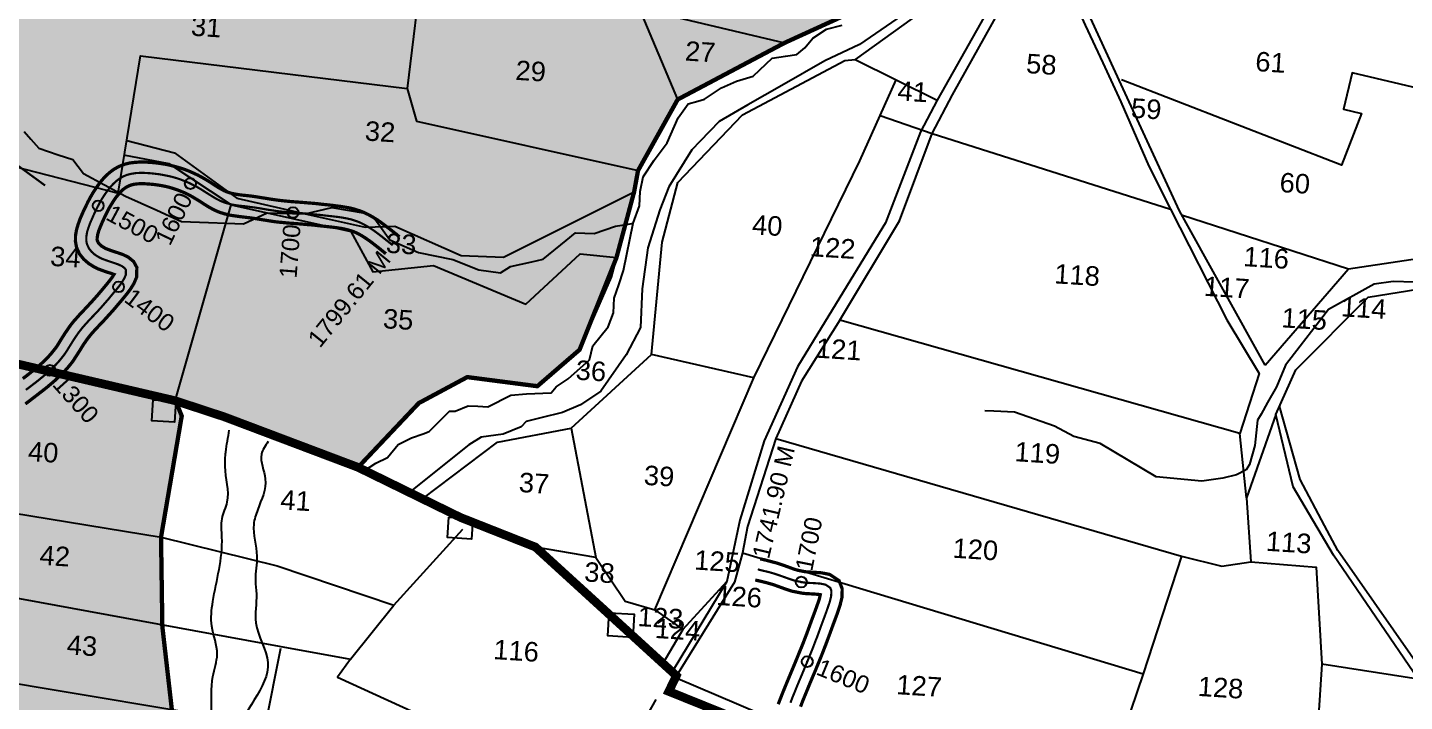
# Model space of a CAD drawing. Header units: inches. Extents: x 198958 to 218693, y 1596361 to 1611769.
# Drawn here: x 203371 to 204642, y 1605151 to 1605773 of the extents above; entities that cross this region are included whole.
import ezdxf
from ezdxf.enums import TextEntityAlignment as Align

# ---------------------------------------------------------------- set-up
doc = ezdxf.new("R2010")
doc.units = ezdxf.units.IN
doc.header["$LTSCALE"] = 15
doc.header["$MEASUREMENT"] = 0
doc.header["$PDMODE"] = 32
doc.header["$PDSIZE"] = 10
doc.linetypes.add('ACAD_ISO02W100', pattern=[15, 12, -3])
doc.linetypes.add('HIDDEN2', pattern=[0.1875, 0.125, -0.0625])
for name, color, linetype in [('CANAL1', 7, 'Continuous'), ('CHANAGE', 1, 'Continuous'), ('PLOTS', 7, 'Continuous'), ('PLOTS NO', 7, 'Continuous'), ('STREAMS', 4, 'Continuous'), ('VILLAGE BOUNDARY STONES', 1, 'Continuous'), ('VILLAGE BOUNDAY', 5, 'Continuous'), ('VILLAGE BOUNDRY', 5, 'Continuous'), ('WUA-11', 3, 'Continuous')]:
    doc.layers.add(name, color=color, linetype=linetype)
doc.styles.get("Standard").update_dxf_attribs({"font": 'arial.ttf'})

msp = doc.modelspace()

# ---------------------------------------------------------------- hatches: boundary and pattern name
at = {"layer": 'PLOTS NO', "true_color": 0xc7c8ca}
h = msp.add_hatch(color=9, dxfattribs=at)
h.dxf.hatch_style = 1
h.paths.add_polyline_path([(203315.3, 1604011), (203344.8, 1604007.8), (203323.6, 1603947.7), (203121.8, 1603965.8), (203082.3, 1604035.9), (202980.9, 1604214.8), (202883.1, 1604388.3), (202864.6, 1604408.9), (202835.4, 1604412.8), (202821.1, 1604529.5), (202811.5, 1604672.7), (202773.8, 1604769.6), (202760.8, 1604805.1), (202741.8, 1604857), (202678.8, 1605000.4), (202622.8, 1605110.1), (202586.2, 1605165.3), (202635.9, 1605274.9), (202661.8, 1605313.8), (202725.8, 1605439.6), (202835.8, 1605669.1), (202882.3, 1605766.4), (202884.4, 1605770.6), (202950.8, 1605914.8), (202992.1, 1606005.6), (203028.9, 1606009.3), (203057.8, 1606057.8), (203124.1, 1606039.6), (203131.4, 1606028.1), (203192.4, 1606087.7), (203197.5, 1606190.5), (203254, 1606286.5), (203326.7, 1606182), (203331.4, 1606208.6), (203357.5, 1606246.5), (203457.2, 1606384.3), (203546.7, 1606517.5), (203644.7, 1606659.7), (203649.3, 1606666), (203692.5, 1606725.1), (203832.5, 1606733.9), (203952, 1606729.4), (204081, 1606699.8), (204203.2, 1606669.5), (204249.7, 1606658), (204291.1, 1606651.5), (204380.2, 1606637.7), (204489.6, 1606619.9), (204521.7, 1606614.7), (204532.6, 1606612.9), (204579.4, 1606605.3), (204543.8, 1606506.3), (204513.9, 1606415), (204478.1, 1606291.7), (204483, 1606290.9), (204449, 1606208.1), (204438.5, 1606206.4), (204417.8, 1606155.3), (204306.2, 1605998), (204251.4, 1605952.9), (204243.3, 1605950), (204205.6, 1605943.5), (204130.6, 1605786.4), (204070.2, 1605758.8), (203971.5, 1605706.5), (203934.9, 1605640.8), (203931.3, 1605621.2), (203915, 1605560.5), (203881, 1605475.5), (203842, 1605441.8), (203777.3, 1605450.2), (203732.6, 1605426.2), (203676.5, 1605366.9), (203508.3, 1605428), (203513.8, 1605414.3), (203494.7, 1605302.5), (203495.9, 1605220), (203504.7, 1605143), (203482.8, 1605036.4), (203451.1, 1604916.8), (203478.7, 1604854.4), (203484.4, 1604734.7), (203491.3, 1604700.2), (203489.4, 1604647.8), (203488.1, 1604605.4), (203487.7, 1604590.1), (203495.9, 1604568.8), (203494.2, 1604549.9), (203490.9, 1604514), (203485.7, 1604487), (203474.9, 1604427.9), (203458.9, 1604364.8), (203438.9, 1604309.7), (203417.7, 1604246.3), (203403.8, 1604187.4), (203371.1, 1604130.8), (203350.7, 1604072.1), (203348.7, 1604051.3), (203337.5, 1604051.4)])

# ---------------------------------------------------------------- linework, layer by layer
at = {"layer": 'CANAL1', "color": 200, "linetype": 'ByBlock', "ltscale": 40, "const_width": 3}
for points in [[(203367.1, 1605448.8), (203370.3, 1605451.2), (203373.5, 1605453.7), (203376.6, 1605456.2), (203380.8, 1605459.7), (203382.6, 1605461.2), (203385.5, 1605463.8), (203388.2, 1605466.4), (203390.8, 1605469.1), (203393.2, 1605471.8), (203396.5, 1605475.9), (203397.7, 1605477.4), (203399.8, 1605480.6), (203401.8, 1605483.9), (203404, 1605487.4), (203406.3, 1605491), (203410, 1605496.4), (203411.5, 1605498.5), (203414.3, 1605502), (203417.3, 1605505.3), (203420.2, 1605508.6), (203423.1, 1605511.6), (203425.8, 1605514.5), (203427.4, 1605516.2), (203431, 1605520.1), (203433.5, 1605522.9), (203436.1, 1605525.8), (203438.7, 1605528.9), (203441.5, 1605532.2), (203443.4, 1605534.5), (203447.4, 1605539.4), (203449.9, 1605542.8), (203451.3, 1605545), (203448.2, 1605546.1), (203443.4, 1605547.6), (203436.1, 1605550.3), (203432.8, 1605552), (203427.9, 1605555.1), (203423.4, 1605559), (203419.5, 1605563.8), (203416.7, 1605570), (203415.7, 1605575.5), (203415.8, 1605581.2), (203416.8, 1605586.6), (203418.3, 1605591.6), (203420, 1605596.3), (203422.2, 1605601.4), (203423.7, 1605604.7), (203425.6, 1605608.6), (203427.5, 1605612.5), (203429.6, 1605616.4), (203431.8, 1605620.2), (203434.9, 1605624.9), (203436.9, 1605627.8), (203439.8, 1605631.6), (203443.1, 1605635.3), (203446.9, 1605638.8), (203451.1, 1605642), (203455.7, 1605644.6), (203460.8, 1605646.6), (203465.9, 1605647.9), (203471, 1605648.5), (203475.9, 1605648.8), (203480.7, 1605648.7), (203485.7, 1605648.4), (203489.8, 1605648), (203494.3, 1605647.4), (203498.7, 1605646.7), (203503.1, 1605645.8), (203507.4, 1605644.7), (203511.6, 1605643.5), (203516, 1605642.1), (203520.2, 1605640.5), (203524.3, 1605638.7), (203528.4, 1605636.8), (203532.4, 1605634.7), (203536.5, 1605632.3), (203540.1, 1605630.1), (203543.6, 1605627.8), (203546.9, 1605625.7), (203550.1, 1605623.8), (203553.1, 1605622.2), (203555.8, 1605621.1), (203559, 1605620.1), (203562.3, 1605619.3), (203565.9, 1605618.7), (203569.7, 1605618.2), (203573.8, 1605617.8), (203578.2, 1605617.3), (203582.3, 1605616.7), (203586.5, 1605616), (203590.6, 1605615.4), (203594.7, 1605614.7), (203598.6, 1605614.1), (203602.9, 1605613.5), (203606.3, 1605613.1), (203610.2, 1605612.7), (203614.2, 1605612.3), (203618.2, 1605612), (203622.3, 1605611.7), (203627.4, 1605611.3), (203630.6, 1605611), (203634.7, 1605610.7), (203638.9, 1605610.3), (203643, 1605609.8), (203647.1, 1605609.4), (203652.6, 1605608.8), (203655.4, 1605608.4), (203659.7, 1605607.9), (203664.1, 1605607.2), (203668.6, 1605606.4), (203673.2, 1605605.3), (203679.3, 1605603.3), (203682.2, 1605602.1), (203686.5, 1605600), (203690.5, 1605597.7), (203694.4, 1605595.3), (203698.1, 1605592.7), (203702.9, 1605589.1), (203705, 1605587.5), (203708.3, 1605584.9), (203711.6, 1605582.3), (203714.7, 1605579.7)], [(203369.5, 1605425.4), (203373.7, 1605428.6), (203376, 1605430.4), (203379.3, 1605432.9), (203382.5, 1605435.4), (203385.9, 1605438), (203389.2, 1605440.6), (203393.7, 1605444.4), (203395.8, 1605446.2), (203399, 1605449.1), (203402.3, 1605452.2), (203405.4, 1605455.4), (203408.5, 1605458.8), (203412.5, 1605463.7), (203414.1, 1605466), (203416.5, 1605469.7), (203418.8, 1605473.3), (203421, 1605476.8), (203423, 1605480.1), (203426.3, 1605484.8), (203427.3, 1605486.2), (203429.7, 1605489.2), (203432.2, 1605492.1), (203434.9, 1605495), (203437.6, 1605497.9), (203440.4, 1605500.8), (203442, 1605502.5), (203445.8, 1605506.7), (203448.5, 1605509.7), (203451.2, 1605512.7), (203453.9, 1605515.9), (203456.8, 1605519.3), (203458.9, 1605521.8), (203463.2, 1605527.1), (203466.5, 1605531.5), (203469.5, 1605536.3), (203472.1, 1605542.3), (203472.4, 1605551.4), (203469.4, 1605556.9), (203464.5, 1605560.9), (203459.4, 1605563.4), (203454.5, 1605565.1), (203450, 1605566.5), (203444.1, 1605568.7), (203442.6, 1605569.5), (203439.8, 1605571.2), (203437.9, 1605572.9), (203436.7, 1605574.4), (203435.9, 1605576.1), (203435.7, 1605577.1), (203435.8, 1605579.2), (203436.3, 1605582), (203437.2, 1605585.2), (203438.6, 1605588.8), (203440.5, 1605593.3), (203441.9, 1605596.3), (203443.6, 1605599.9), (203445.3, 1605603.3), (203447, 1605606.6), (203448.9, 1605609.7), (203451.4, 1605613.7), (203452.9, 1605615.9), (203455.2, 1605618.7), (203457.5, 1605621.3), (203459.8, 1605623.5), (203462.1, 1605625.2), (203464.4, 1605626.5), (203466.9, 1605627.5), (203469.7, 1605628.2), (203472.8, 1605628.6), (203476.2, 1605628.8), (203479.9, 1605628.7), (203484.1, 1605628.4), (203487.6, 1605628.1), (203491.4, 1605627.6), (203495.1, 1605627), (203498.7, 1605626.3), (203502.3, 1605625.4), (203505.7, 1605624.4), (203509.3, 1605623.2), (203512.7, 1605621.9), (203516.1, 1605620.5), (203519.5, 1605618.9), (203522.8, 1605617.1), (203526.2, 1605615.1), (203529.4, 1605613.2), (203532.8, 1605611), (203536.5, 1605608.6), (203540.4, 1605606.3), (203544.6, 1605604.1), (203548.9, 1605602.3), (203553.8, 1605600.8), (203558.5, 1605599.7), (203563, 1605599), (203567.3, 1605598.4), (203571.5, 1605597.9), (203575.7, 1605597.4), (203579.4, 1605596.9), (203583.4, 1605596.3), (203587.4, 1605595.6), (203591.4, 1605595), (203595.6, 1605594.3), (203600.3, 1605593.6), (203604.1, 1605593.2), (203608.3, 1605592.8), (203612.5, 1605592.4), (203616.7, 1605592.1), (203620.8, 1605591.8), (203625.7, 1605591.4), (203628.8, 1605591.1), (203632.8, 1605590.8), (203636.9, 1605590.4), (203640.9, 1605589.9), (203644.9, 1605589.5), (203650.3, 1605588.9), (203653, 1605588.6), (203657, 1605588.1), (203660.8, 1605587.5), (203664.4, 1605586.8), (203667.7, 1605586), (203672.4, 1605584.5), (203674, 1605583.8), (203677.2, 1605582.3), (203680.2, 1605580.6), (203683.3, 1605578.6), (203686.4, 1605576.5), (203690.8, 1605573.2), (203692.7, 1605571.7), (203695.9, 1605569.2), (203699, 1605566.7), (203702.2, 1605564.1)], [(204084.9, 1605145.9), (204086.7, 1605150.7), (204088.6, 1605155.4), (204090.6, 1605160.2), (204092.5, 1605164.9), (204094.5, 1605169.7), (204096.5, 1605174.5), (204098.6, 1605179.3), (204100.2, 1605183.3), (204102.6, 1605189.1), (204104.6, 1605194), (204106.5, 1605198.9), (204108.4, 1605203.8), (204109.5, 1605206.8), (204111.9, 1605213.2), (204113.6, 1605217.9), (204115.4, 1605222.8), (204118.2, 1605230.3), (204119.4, 1605233.7), (204121.5, 1605240.1), (204123.2, 1605247.1), (204123.3, 1605254.8), (204120.5, 1605262.2), (204111.8, 1605268), (204104.2, 1605269.5), (204097.6, 1605270), (204091.6, 1605270.3), (204089.2, 1605270.5), (204082.2, 1605271.9), (204078, 1605273.2), (204073.5, 1605274.9), (204067.1, 1605277.2), (204063.4, 1605278.4), (204058.1, 1605279.8), (204052.9, 1605281.2), (204047.7, 1605282.4)], [(204064.3, 1605148.2), (204066.2, 1605153.1), (204068.1, 1605158), (204070.1, 1605162.9), (204072.1, 1605167.8), (204074.1, 1605172.6), (204076.1, 1605177.4), (204078.1, 1605182.2), (204080.1, 1605187), (204081.7, 1605190.9), (204084, 1605196.6), (204086, 1605201.4), (204087.9, 1605206.2), (204089.7, 1605210.9), (204090.8, 1605213.8), (204093.1, 1605220.1), (204094.8, 1605224.8), (204096.6, 1605229.6), (204099.4, 1605237.2), (204100.5, 1605240.3), (204102.3, 1605245.5), (204103.1, 1605249.3), (204101.5, 1605249.6), (204096.3, 1605250), (204090.1, 1605250.3), (204086.4, 1605250.7), (204077.2, 1605252.5), (204071.6, 1605254.3), (204066.6, 1605256.1), (204060.6, 1605258.3), (204057.7, 1605259.2), (204053, 1605260.5), (204048.1, 1605261.7), (204043.1, 1605262.9)]]:
    msp.add_lwpolyline(points, dxfattribs=at)
at = {"layer": 'CANAL1', "color": 1, "linetype": 'HIDDEN2', "ltscale": 15, "const_width": 2}
for points in [[(203369.9, 1605438.4), (203373.2, 1605440.8), (203376.4, 1605443.3), (203379.7, 1605445.8), (203382.9, 1605448.4), (203387.3, 1605452), (203389.2, 1605453.7), (203392.2, 1605456.5), (203395.2, 1605459.3), (203398.1, 1605462.2), (203400.9, 1605465.3), (203404.5, 1605469.8), (203405.9, 1605471.7), (203408.2, 1605475.1), (203410.3, 1605478.6), (203412.5, 1605482.1), (203414.7, 1605485.6), (203418.1, 1605490.6), (203419.4, 1605492.3), (203422, 1605495.6), (203424.7, 1605498.7), (203427.5, 1605501.8), (203430.3, 1605504.8), (203433.1, 1605507.7), (203434.7, 1605509.3), (203438.4, 1605513.4), (203441, 1605516.3), (203443.6, 1605519.3), (203446.3, 1605522.4), (203449.1, 1605525.8), (203451.1, 1605528.2), (203455.3, 1605533.2), (203458.2, 1605537.1), (203460.6, 1605541), (203462.2, 1605544.6), (203462.3, 1605549), (203461.5, 1605550.4), (203459.1, 1605552.4), (203455.6, 1605554.1), (203451.3, 1605555.6), (203446.7, 1605557.1), (203440.1, 1605559.5), (203437.7, 1605560.7), (203433.8, 1605563.1), (203430.6, 1605565.9), (203428.1, 1605569.1), (203426.3, 1605573.1), (203425.7, 1605576.3), (203425.8, 1605580.2), (203426.5, 1605584.3), (203427.8, 1605588.4), (203429.3, 1605592.5), (203431.4, 1605597.3), (203432.8, 1605600.5), (203434.6, 1605604.3), (203436.4, 1605607.9), (203438.3, 1605611.5), (203440.3, 1605615), (203443.1, 1605619.3), (203444.9, 1605621.8), (203447.5, 1605625.1), (203450.3, 1605628.3), (203453.3, 1605631.1), (203456.6, 1605633.6), (203460.1, 1605635.6), (203463.9, 1605637.1), (203467.8, 1605638), (203471.9, 1605638.6), (203476.1, 1605638.8), (203480.3, 1605638.7), (203484.9, 1605638.4), (203488.7, 1605638), (203492.8, 1605637.5), (203496.9, 1605636.8), (203500.9, 1605636), (203504.8, 1605635.1), (203508.7, 1605634), (203512.6, 1605632.7), (203516.4, 1605631.2), (203520.2, 1605629.6), (203523.9, 1605627.8), (203527.6, 1605625.9), (203531.4, 1605623.7), (203534.7, 1605621.6), (203538.2, 1605619.4), (203541.7, 1605617.2), (203545.2, 1605615.1), (203548.8, 1605613.2), (203552.3, 1605611.7), (203556.4, 1605610.4), (203560.4, 1605609.5), (203564.4, 1605608.8), (203568.5, 1605608.3), (203572.7, 1605607.9), (203577, 1605607.3), (203580.9, 1605606.8), (203585, 1605606.2), (203589, 1605605.5), (203593, 1605604.8), (203597.1, 1605604.2), (203601.6, 1605603.5), (203605.2, 1605603.1), (203609.3, 1605602.7), (203613.4, 1605602.4), (203617.5, 1605602), (203621.5, 1605601.7), (203626.5, 1605601.4), (203629.7, 1605601.1), (203633.8, 1605600.7), (203637.9, 1605600.3), (203641.9, 1605599.9), (203646, 1605599.4), (203651.4, 1605598.8), (203654.2, 1605598.5), (203658.3, 1605598), (203662.4, 1605597.4), (203666.5, 1605596.6), (203670.5, 1605595.7), (203675.9, 1605593.9), (203678.1, 1605593), (203681.8, 1605591.2), (203685.4, 1605589.2), (203688.9, 1605586.9), (203692.3, 1605584.6), (203696.8, 1605581.2), (203698.9, 1605579.6), (203702.1, 1605577), (203705.3, 1605574.5), (203708.5, 1605571.9)], [(204075.6, 1605149.5), (204077.4, 1605154.4), (204079.4, 1605159.2), (204081.3, 1605164), (204083.3, 1605168.8), (204085.3, 1605173.5), (204087.3, 1605178.3), (204089.3, 1605183.1), (204091, 1605187.1), (204093.3, 1605192.9), (204095.3, 1605197.7), (204097.2, 1605202.6), (204099, 1605207.4), (204100.2, 1605210.3), (204102.5, 1605216.7), (204104.2, 1605221.4), (204106, 1605226.2), (204108.8, 1605233.8), (204109.9, 1605237), (204111.9, 1605242.8), (204113.2, 1605248.3), (204113.3, 1605253.1), (204112.3, 1605255.7), (204107.9, 1605258.6), (204102.9, 1605259.6), (204097, 1605260), (204090.8, 1605260.3), (204087.8, 1605260.6), (204079.7, 1605262.2), (204074.8, 1605263.8), (204070.1, 1605265.5), (204063.8, 1605267.7), (204060.5, 1605268.8), (204055.6, 1605270.2), (204050.5, 1605271.4), (204045.4, 1605272.7)]]:
    msp.add_lwpolyline(points, dxfattribs=at)
at = {"layer": 'CHANAGE'}
for p in [(203521.8, 1605628.8), (203436.7, 1605608.4), (203616.5, 1605602.1), (203455.5, 1605533.5), (203392.2, 1605456.4), (204085.6, 1605261), (204091.1, 1605187.5)]:
    msp.add_point(p, dxfattribs=at)
at = {"layer": 'PLOTS'}
for points in [[(204513.7, 1605461.1), (204434.5, 1605603.7), (204380.9, 1605720.2), (204340.1, 1605809.1), (204318.8, 1605841.3), (204310.5, 1605850.2), (204275.1, 1605907.3), (204319.6, 1605954.5), (204335, 1605970.7), (204374, 1606000.8), (204397.3, 1606027.5), (204410.1, 1606033.3), (204440.6, 1606072.6), (204495.1, 1606152.2), (204677, 1606277.9)], [(204070.2, 1605758.8), (204130.6, 1605786.4), (204205.6, 1605943.5)], [(204243.3, 1605950), (204271.6, 1605901.3), (204306.4, 1605843.7), (204258, 1605789.3), (204211, 1605706)], [(204271.6, 1605901.3), (204188, 1605781.4), (204135.3, 1605743.5)], [(204206.5, 1605675), (204225.1, 1605710.7), (204267.6, 1605786.9), (204312.7, 1605836.8), (204334.2, 1605804.4), (204347.7, 1605775), (204363.8, 1605740.4), (204380.5, 1605704.4), (204406.4, 1605644.9), (204426.2, 1605605.3)], [(203283.7, 1605663.9), (203455.2, 1605620.1), (203475.7, 1605746.9), (203721.8, 1605716.6), (203730.5, 1605686.5), (203934.9, 1605640.8), (203971.5, 1605706.5), (203936.4, 1605790.5), (203736.4, 1605835.8), (203721.8, 1605716.6)], [(203936.4, 1605790.5), (204070.2, 1605758.8), (203971.5, 1605706.5)], [(203873.2, 1605403.1), (203947.3, 1605471), (203957.3, 1605574.7), (203971.5, 1605629.8), (204031.3, 1605692.4), (204125.7, 1605742.6), (204135.3, 1605743.5), (204211, 1605706), (204195.7, 1605676.7), (204163.2, 1605592.6), (204107.7, 1605501.6), (204082.2, 1605459.6), (204051.2, 1605391.4), (204028.9, 1605318.1), (204017, 1605261.5), (203966.4, 1605178.1)], [(204513.7, 1605461.1), (204590.7, 1605550.1), (204699.5, 1605566.6), (204766.1, 1605690.4), (204789.2, 1605742.3)], [(204041.8, 1605449.6), (204139.7, 1605649.8), (204173.2, 1605724.7)], [(204766.1, 1605690.4), (204594.1, 1605731.1), (204586.1, 1605697.5), (204602.6, 1605693.6), (204584.1, 1605646), (204381.1, 1605724.6)], [(204158.3, 1605691.6), (204206.5, 1605675), (204426.2, 1605605.3), (204478.4, 1605503), (204508.1, 1605453.6), (204490.4, 1605398), (204121, 1605502.9), (204176.2, 1605594.4), (204206.5, 1605675)], [(203463.1, 1605668.7), (203507.1, 1605657.3), (203564.6, 1605615.3), (203630.6, 1605600.3), (203683, 1605588.6), (203710.4, 1605589.6), (203771.7, 1605562.6), (203810.9, 1605561), (203931.3, 1605621.2), (203935.6, 1605640.6)], [(203507.8, 1605428.4), (203559.5, 1605609.2), (203502.3, 1605647.1), (203460.5, 1605655.2)], [(203931.3, 1605621.2), (203910.2, 1605542.4), (203881, 1605475.5), (203842, 1605441.8), (203777.3, 1605450.2), (203732.6, 1605426.2), (203676.5, 1605366.9)], [(203559.5, 1605609.2), (203669.8, 1605584.6), (203690.1, 1605547.4), (203746, 1605553.3), (203831.5, 1605517.6), (203881.4, 1605563.9), (203915, 1605560.5)], [(204436.5, 1605600.1), (204590.7, 1605550.1)], [(204523.6, 1605415.8), (204541.9, 1605456.9), (204608.7, 1605523.9), (204719.4, 1605541.7), (204823.7, 1605512.4), (204757.8, 1605360.4), (204735.4, 1605220.5), (204712.6, 1605106.5), (204665.8, 1605168.6), (204580.7, 1605290.2), (204568.4, 1605313.3), (204545.9, 1605355.6), (204527, 1605423.5)], [(204121, 1605502.9), (204085.8, 1605446.5), (204062.2, 1605393.6), (204035.9, 1605312.4), (204031.3, 1605288.1), (204024, 1605261), (203970.3, 1605174.5)], [(203950.4, 1605235.4), (204041.8, 1605449.6), (203947.3, 1605471)], [(203494.7, 1605302.5), (203513.8, 1605414.3)], [(204655, 1605171.4), (204576.8, 1605285.7), (204539.6, 1605349), (204523.6, 1605415.8), (204496.4, 1605338.6), (204500.5, 1605279.7)], [(203736.1, 1605337.8), (203805.1, 1605390.1), (203873.2, 1605403.1), (203896, 1605283.7), (203840.2, 1605293.3)], [(204062.2, 1605393.6), (204436.4, 1605285), (204401, 1605176.2)], [(204496.4, 1605338.6), (204490.4, 1605398)], [(203220.2, 1605347.2), (203494.7, 1605302.5), (203601.9, 1605275.9), (203709.4, 1605239.5), (203773.1, 1605309.7)], [(203896, 1605283.7), (203923, 1605243.4), (203950.4, 1605235.4), (203976.2, 1605217.3), (203957.9, 1605185.8)], [(204031.3, 1605288.1), (204401, 1605176.2), (204349, 1605023), (204261.7, 1605047.8), (203969.6, 1605172.4)], [(204436.4, 1605285), (204473.7, 1605275.6), (204500.5, 1605279.7), (204560.8, 1605274.6), (204565.9, 1605185.2), (204558.2, 1605066.8), (204467.8, 1605072.7), (204447.7, 1604992.2), (204349, 1605023)], [(203206.3, 1605274.6), (203603.8, 1605201.9), (203669.5, 1605189.9), (203709.4, 1605239.5)], [(203976.2, 1605217.3), (204017, 1605261.5)], [(203900.5, 1605062), (203856.2, 1605000.4), (203559.7, 1605058.5), (203591.2, 1605128.8), (203605.4, 1605199.8)], [(203669.5, 1605189.9), (203657.5, 1605173.1), (203900.5, 1605062), (203951.6, 1605152.4)], [(203163.9, 1605184.4), (203325.3, 1605155.2), (203329.7, 1605172.5), (203591.2, 1605128.8)], [(204447.7, 1604992.2), (204681.7, 1604902.8), (204696.4, 1605001.7), (204708.2, 1605045.6), (204710.2, 1605096.2), (204655, 1605171.4), (204565.9, 1605185.2)]]:
    msp.add_lwpolyline(points, dxfattribs=at)
at = {"layer": 'STREAMS'}
for points in [[(204183.7, 1605787.6), (204139.3, 1605757.2), (204107.3, 1605742.3), (204067.5, 1605719.4), (204036.3, 1605701.5), (204009.7, 1605686.2), (203992.2, 1605667.9), (203984.5, 1605659.9), (203963.4, 1605625.9), (203955, 1605604.7), (203943.9, 1605569.5), (203938.6, 1605531.6), (203937.2, 1605496.1), (203924, 1605470.7), (203900.6, 1605437.1), (203881.9, 1605424.7), (203865.3, 1605417.4), (203845.2, 1605412.6), (203831.8, 1605409.3), (203827.1, 1605404.3), (203810.6, 1605397.5), (203790.1, 1605394.7), (203778.9, 1605387.6), (203723.8, 1605343.8)], [(203682.5, 1605364), (203692.9, 1605370.6), (203703.6, 1605376.1), (203713.5, 1605388.1), (203725.8, 1605394.2), (203736.5, 1605397.9), (203742.1, 1605399.9), (203761, 1605418.8), (203766, 1605418.6), (203778, 1605423.7), (203787.1, 1605423.3), (203796.2, 1605422.9), (203817.5, 1605433.4), (203832, 1605434.9), (203854.8, 1605435.8), (203859.3, 1605441.2), (203870.3, 1605448.5), (203890.2, 1605466.1), (203893.1, 1605479), (203907.4, 1605496.5), (203912.4, 1605509.5), (203913, 1605523.1), (203917.2, 1605535.5), (203921.6, 1605548.6), (203930.5, 1605592.3), (203936.4, 1605608.4), (203937, 1605621.5), (203939.8, 1605635.1), (203949.7, 1605650.4), (203961.7, 1605666.4), (203971.9, 1605689.5), (203981.2, 1605702.5), (203990, 1605705), (203996.4, 1605706.9), (204011.8, 1605717.3), (204025.9, 1605723.5), (204041.3, 1605728), (204053.1, 1605739.4), (204058.6, 1605744.7), (204071.1, 1605746.5), (204081.6, 1605748), (204089, 1605754.1), (204096.1, 1605763.2), (204108.9, 1605771.4), (204123.4, 1605775.2)], [(203368.3, 1605677.1), (203374.5, 1605670), (203382, 1605661.5), (203399.7, 1605655.5), (203413.2, 1605651), (203423, 1605638.2), (203461.9, 1605617.4), (203490.8, 1605604.3), (203513.7, 1605594), (203538.4, 1605593), (203554.7, 1605592.4), (203570.9, 1605591.7), (203592.7, 1605601.8), (203627.8, 1605600.9), (203652.4, 1605606.7), (203681.1, 1605602), (203690.5, 1605598.5), (203705.9, 1605576.8), (203732.2, 1605565.1), (203763.9, 1605558.7), (203788, 1605549.3), (203807.9, 1605546.6), (203817.3, 1605552.4), (203836.8, 1605556.7), (203847.3, 1605559), (203868.6, 1605576.3), (203877.2, 1605583.4), (203894.5, 1605582.7), (203914, 1605589.6), (203927.6, 1605591.8), (203930.5, 1605592.3)], [(204651.2, 1605537.8), (204631.7, 1605538.6), (204614.3, 1605536), (204572, 1605512.6), (204545.9, 1605478.7), (204532.4, 1605461.1), (204524.1, 1605441.2), (204515.9, 1605426.6), (204509.9, 1605416.1), (204506.7, 1605410.4), (204504.2, 1605387.2), (204499.3, 1605369.5), (204496.2, 1605364.6), (204487.3, 1605359.9), (204474.6, 1605356.9), (204455.3, 1605354.2), (204413.1, 1605358.1), (204361.4, 1605388.8), (204337.2, 1605395.5), (204319.4, 1605404.9), (204282.5, 1605417.9), (204263.3, 1605418.7), (204255, 1605419)]]:
    msp.add_lwpolyline(points, dxfattribs=at)
for points in [[(203067.8, 1603336.8), (203087.6, 1603355.1), (203124.8, 1603383.7), (203141.1, 1603404.3), (203144, 1603410.8), (203164.9, 1603439.9), (203169.4, 1603449.7), (203174.7, 1603475.6), (203181.5, 1603512.3), (203197.2, 1603553.9), (203201.3, 1603575.1), (203205.7, 1603596.6), (203221.3, 1603630.5), (203223.9, 1603646.6), (203221.4, 1603673.5), (203227.6, 1603715.3), (203230.2, 1603748.7), (203237.1, 1603767), (203264, 1603806.6), (203272, 1603829.3), (203287.4, 1603848.6), (203297.7, 1603881.2), (203304.4, 1603894.4), (203320.8, 1603920.6), (203326.9, 1603937.7), (203338.6, 1603972.4), (203347.7, 1603986.5), (203348.8, 1604015.2), (203348.8, 1604024.9), (203353.2, 1604039.9), (203359.2, 1604076.1), (203376.6, 1604103.3), (203380.9, 1604129.6), (203406.2, 1604164.5), (203411.9, 1604190.7), (203429.8, 1604217.2), (203439.3, 1604232.2), (203449.5, 1604261), (203462, 1604284.2), (203467.8, 1604312.5), (203488.5, 1604334.5), (203495.7, 1604352), (203499.6, 1604361.5), (203511.1, 1604368.8), (203521, 1604374.4), (203530, 1604381), (203536.3, 1604390.6), (203536.3, 1604403), (203532.5, 1604413.7), (203541.4, 1604429.9), (203546.5, 1604429.2), (203556.5, 1604437.4), (203561, 1604447.1), (203577.5, 1604458.7), (203582.4, 1604470.9), (203580.2, 1604475), (203572.7, 1604491.7), (203580.1, 1604509), (203592.5, 1604524.1), (203613.7, 1604549.7), (203612.7, 1604569.9), (203602, 1604616.3), (203579.1, 1604664.8), (203569.8, 1604676.5), (203549.3, 1604732.4), (203538.6, 1604762.5), (203536.3, 1604793.2), (203514.5, 1604822.4), (203496.5, 1604853.5), (203494.4, 1604915), (203493.4, 1604948.1), (203500.6, 1604977.6), (203502.1, 1605020.6), (203518.4, 1605049.2), (203523.1, 1605075), (203525.6, 1605098.7), (203537.3, 1605122), (203541.2, 1605140.8), (203542.5, 1605173.8), (203546.5, 1605194.3), (203541.5, 1605220.2), (203542.5, 1605243), (203550.9, 1605302.5), (203551, 1605319.5), (203555.8, 1605334.8), (203553.8, 1605367.8), (203554.5, 1605381), (203557.7, 1605401.3)], [(203593.6, 1605390.7), (203587.4, 1605379), (203590.9, 1605356.3), (203583.9, 1605327.9), (203580.2, 1605314.3), (203583.2, 1605285), (203581.8, 1605262.6), (203582.7, 1605249.9), (203582.2, 1605223.3), (203593.3, 1605186.6), (203564.8, 1605116.3), (203563.4, 1605088.9), (203554.1, 1605070.9), (203546.5, 1605038.3), (203534.3, 1605014.7), (203532.4, 1604998.2), (203528.4, 1604977), (203523.1, 1604962.2), (203522.5, 1604916.4), (203527.2, 1604887.3), (203555.4, 1604848.3), (203563.6, 1604822.2), (203572.5, 1604801.2), (203578.5, 1604786.4), (203580.8, 1604770.9), (203582.9, 1604759.6), (203601.5, 1604709.1), (203609, 1604675.7), (203618.4, 1604653.2), (203620.3, 1604641.4), (203641, 1604609.4), (203647, 1604571.5), (203647.3, 1604558.4), (203646.5, 1604538.7), (203629.8, 1604512.9), (203617.5, 1604496), (203607.1, 1604472), (203608.7, 1604450), (203604.7, 1604439.9), (203585.5, 1604409.7), (203578.4, 1604382), (203572, 1604371.4), (203550.6, 1604352.5), (203541.4, 1604338.8), (203534.4, 1604319.4), (203523.4, 1604303.1), (203516.9, 1604292.2), (203514.2, 1604278.1), (203474.3, 1604247.1), (203462.8, 1604225.6), (203436.7, 1604172.4), (203408.3, 1604132.2), (203400.7, 1604115.8), (203399.3, 1604076.8), (203388.9, 1604050.9), (203378.2, 1603995.4), (203364.1, 1603976.3), (203359.8, 1603964.8), (203352.5, 1603938.5), (203335.7, 1603908.6), (203323.7, 1603894.8), (203304.2, 1603846.4), (203292.7, 1603832.7), (203282.2, 1603785.6), (203277.8, 1603775.8), (203260.8, 1603746.3), (203257.3, 1603717.6), (203257.9, 1603705.2), (203249.3, 1603677), (203245.8, 1603667.2), (203246.1, 1603644.9), (203236.3, 1603610.4), (203230.8, 1603585.4), (203231.3, 1603573.2), (203230.7, 1603545.6), (203220.1, 1603531.3), (203213.7, 1603503.6), (203203.8, 1603482.2), (203192.6, 1603464.3), (203166, 1603417.6), (203156.8, 1603411.5), (203140.2, 1603387.8), (203121, 1603360.4), (203111.2, 1603352), (203094.7, 1603334.1), (203058.4, 1603289.5), (203039.4, 1603256.6), (203028.9, 1603227.2), (203013.1, 1603209.4), (202973.6, 1603173.8), (202951.6, 1603152), (202920.1, 1603134), (202907.5, 1603122.8), (202894.7, 1603118.3), (202886.1, 1603114.6), (202823.2, 1603077.5), (202780.7, 1603073.8), (202760.7, 1603079.3), (202740.2, 1603089.9), (202730.4, 1603091.9), (202678, 1603087.2)]]:
    msp.add_spline(points, degree=3, dxfattribs=at)
at = {"layer": 'VILLAGE BOUNDARY STONES'}
for points in [[(203487.3, 1605429.3), (203508.3, 1605428), (203507.1, 1605408.6), (203486.1, 1605409.9)], [(203760.3, 1605320.9), (203782.4, 1605319.5), (203781.2, 1605300.7), (203759.2, 1605302.1)], [(203908.2, 1605232.7), (203931.4, 1605231.3), (203930, 1605209.8), (203906.9, 1605211.3)]]:
    msp.add_lwpolyline(points, close=True, dxfattribs=at)
at = {"layer": 'VILLAGE BOUNDAY', "linetype": 'ACAD_ISO02W100', "ltscale": 0.2, "const_width": 8}
msp.add_lwpolyline([(204663, 1604636.6), (204601.7, 1604666.8), (204615.8, 1604744.8), (204313.5, 1604913.4), (204342.6, 1605014.3), (204256.1, 1605041.8), (203963.3, 1605160), (203970.3, 1605174.5), (203840.2, 1605293.3), (203771.1, 1605320.6), (203676.5, 1605366.9), (203553.1, 1605413.5), (203507.8, 1605428.4), (203250, 1605488.5), (203283, 1605652.5), (203311, 1606093.8), (203364.7, 1606396.5), (203446.9, 1606668.3)], dxfattribs=at)
at = {"layer": 'VILLAGE BOUNDRY', "const_width": 1.94}
msp.add_lwpolyline([(203321.4, 1605675.5), (203387.7, 1605627.1)], dxfattribs=at)
at = {"layer": 'WUA-11', "color": 15, "const_width": 4}
msp.add_lwpolyline([(204130.6, 1605786.4), (204070.2, 1605758.8), (203971.5, 1605706.5), (203934.9, 1605640.8), (203931.3, 1605621.2), (203915, 1605560.5), (203881, 1605475.5), (203842, 1605441.8), (203777.3, 1605450.2), (203732.6, 1605426.2), (203676.5, 1605366.9), (203508.3, 1605428), (203513.8, 1605414.3), (203494.7, 1605302.5), (203495.9, 1605220), (203504.7, 1605143)], dxfattribs=at)
at = {"layer": 'WUA-11', "const_width": 3}
msp.add_lwpolyline([(204130.6, 1605786.4), (204070.2, 1605758.8), (203971.5, 1605706.5), (203934.9, 1605640.8), (203931.3, 1605621.2), (203915, 1605560.5), (203881, 1605475.5), (203842, 1605441.8), (203777.3, 1605450.2), (203732.6, 1605426.2), (203676.5, 1605366.9), (203508.3, 1605428), (203513.8, 1605414.3), (203494.7, 1605302.5), (203495.9, 1605220), (203504.7, 1605143)], dxfattribs=at)

# ---------------------------------------------------------------- texts
at = {"layer": 'CHANAGE'}
for s, rotation, p in [('1600', 64.5007, (203517.1, 1605618.9)), ('1700', 85.5675, (203615.6, 1605591.2)), ('1799.61 M', 51.0172, (203701.5, 1605563.4))]:
    msp.add_text(s, height=16, rotation=rotation, dxfattribs=at).set_placement(p, align=Align.MIDDLE_RIGHT)
for s, rotation, p in [('1500', 331.7865, (203446.4, 1605603.2)), ('1400', 323.3736, (203464.3, 1605526.9)), ('1300', 311.9047, (203399.5, 1605448.2)), ('1741.90 M', 76.7681, (204047.9, 1605283.4)), ('1700', 78.7502, (204087.7, 1605271.8)), ('1600', 337.7752, (204101.3, 1605183.4))]:
    msp.add_text(s, height=16, rotation=rotation, dxfattribs=at).set_placement(p, align=Align.MIDDLE_LEFT)
at = {"layer": 'PLOTS NO'}
for s, p in [('31', (203521.9, 1605765.5)), ('27', (203977.9, 1605742.5)), ('58', (204292.7, 1605730.9)), ('61', (204504.2, 1605732.8)), ('29', (203821.4, 1605724.7)), ('41', (204174, 1605705.7)), ('59', (204389.5, 1605689.8)), ('32', (203682.4, 1605668.7)), ('60', (204526.6, 1605621.1)), ('40', (204039.7, 1605582.1)), ('33', (203701.9, 1605565.1)), ('34', (203392, 1605553)), ('122', (204093.1, 1605561.9)), ('116', (204493.2, 1605552.7)), ('118', (204318.7, 1605536.8)), ('117', (204456.7, 1605525.3)), ('114', (204583.2, 1605506.4)), ('35', (203699.1, 1605495.4)), ('115', (204528.3, 1605496.2)), ('121', (204098.7, 1605468.2)), ('36', (203877, 1605447.9)), ('40', (203371.5, 1605372.8)), ('119', (204282, 1605372.6)), ('39', (203939.9, 1605350.8)), ('37', (203824.5, 1605344.2)), ('41', (203604.4, 1605328.2)), ('113', (204514, 1605289.9)), ('42', (203382.2, 1605277)), ('125', (203986.4, 1605272.6)), ('120', (204224.8, 1605283.5)), ('38', (203884.9, 1605261.6)), ('126', (204006.8, 1605239.9)), ('123', (203934.1, 1605220.4)), ('124', (203950, 1605209.4)), ('43', (203407.3, 1605194.2)), ('116', (203801, 1605189.9)), ('127', (204172.9, 1605157.5)), ('128', (204451.1, 1605155.9))]:
    msp.add_text(s, height=18, rotation=356.3896, dxfattribs=at).set_placement(p)

doc.saveas('drawing.dxf')
